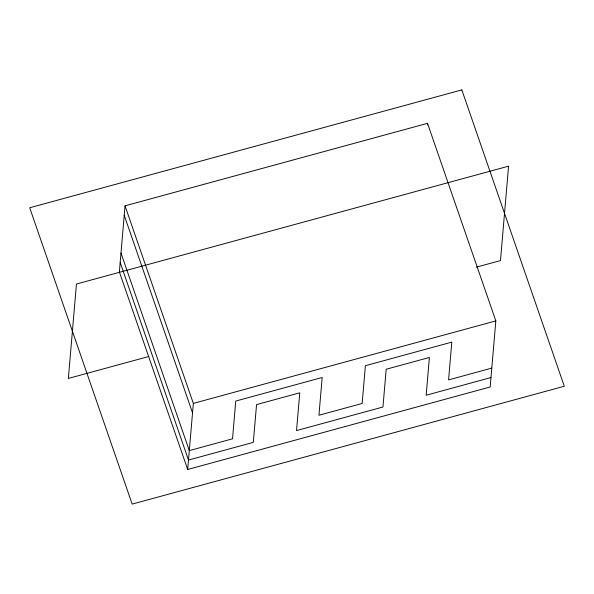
<?xml version="1.0" encoding="UTF-8"?>
<svg xmlns="http://www.w3.org/2000/svg" width="594" height="594" viewBox="0 0 594 594"><rect width="100%" height="100%" fill="white"/><g stroke="black" fill="none" stroke-linecap="round" stroke-linejoin="round"><path stroke-width="0.89" d="M125.03 205.843L119.364 271.926L187.682 469.49L490.169 386.984L495.834 320.901L427.517 123.337L125.03 205.843L193.347 403.4L187.682 469.49M427.368 125.059L427.517 123.337M148.871 356.474L68.355 378.437L76.448 284.036L508.568 166.172L500.475 260.58L476.321 267.166M193.347 403.4L495.834 320.901M491.787 368.102L448.574 379.893L451.811 342.129L365.392 365.704L362.154 403.46L318.941 415.251L322.178 377.487L235.751 401.061L232.514 438.818L189.3 450.608L120.983 253.044M490.978 377.546L426.158 395.225L429.395 357.462L386.189 369.245L382.952 407.009L296.525 430.583L299.762 392.82L256.549 404.603L253.311 442.367L188.491 460.046L120.174 262.489M124.22 215.28L192.538 412.845M461.828 89.902L29.7 207.759L132.172 504.098L564.3 386.241L461.828 89.902"/></g></svg>
